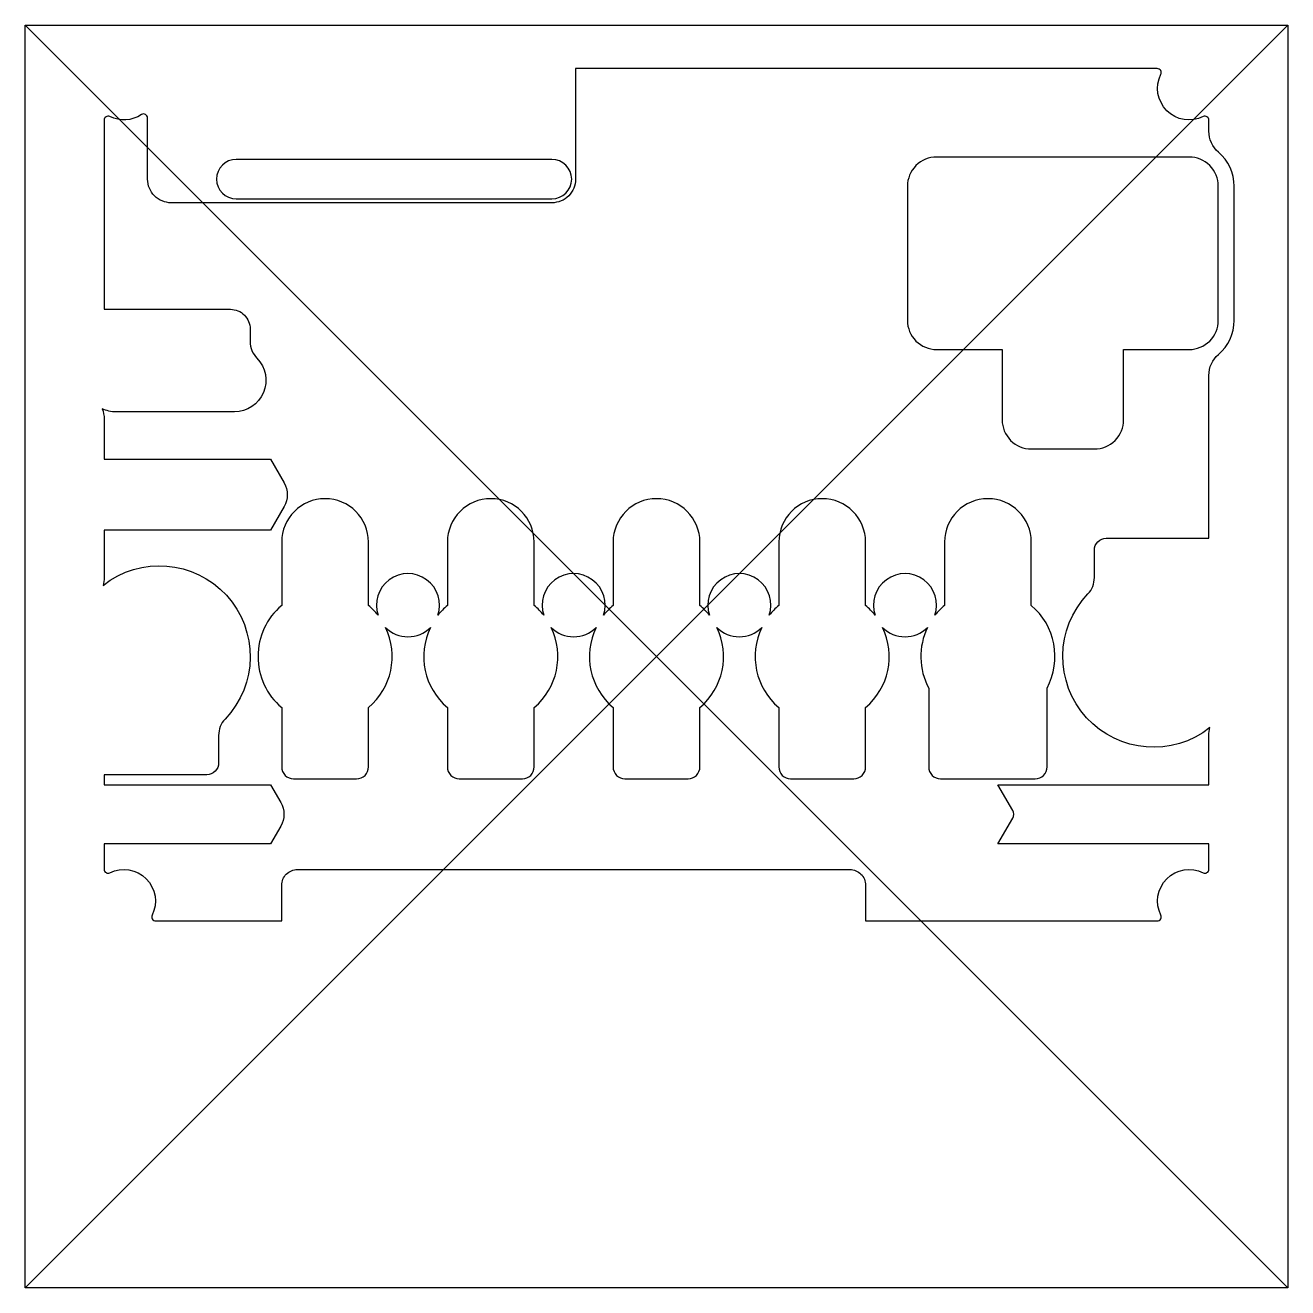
# Model space of a CAD drawing. Header units: millimetres. Extents: x -80 to 80, y -101 to 59.
import ezdxf

# ---------------------------------------------------------------- set-up
doc = ezdxf.new("R2010")
doc.units = ezdxf.units.MM
doc.layers.get('0').update_dxf_attribs({"linetype": 'CONTINUOUS'})

msp = doc.modelspace()

# ---------------------------------------------------------------- linework, layer by layer
for p, q in [((-80, 59.5), (80, -100.5)), ((80, 59.5), (-80, -100.5))]:
    msp.add_line(p, q)
msp.add_lwpolyline([(-80, 59.5), (80, 59.5), (80, -100.5), (-80, -100.5)], close=True)
for points in [[(-64.5, 47.76, 0.599371), (-65.28, 48.17, -0.268589), (-69.28, 47.92, 0.556523), (-70, 47.47), (-70, 23.5), (-54, 23.5, -0.414214), (-51.5, 21), (-51.5, 19.4, 0.196262), (-50.64, 17.3, -0.664495), (-53.5, 10.5), (-68.5, 10.5, -0.113798), (-70.25, 10.9, -0.095646), (-70, 9.6), (-70, 4.5), (-48.92, 4.5), (-47.19, 1.5, -0.267949), (-47.19, -1.5), (-48.92, -4.5), (-70, -4.5), (-70, -10.5, -0.071554), (-70.14, -11.49, -0.932471), (-54.67, -28.43, 0.192582), (-55.5, -30.5), (-55.5, -33.99, -0.414214), (-57, -35.49), (-70, -35.49), (-70, -36.75), (-48.92, -36.75), (-47.62, -39, -0.267949), (-47.62, -42), (-48.92, -44.25), (-70, -44.25), (-70, -47.47, 0.556523), (-69.28, -47.92, -0.718411), (-63.92, -53.28, 0.556523), (-63.47, -54), (-47.5, -54), (-47.5, -49.5, -0.414214), (-45.5, -47.5), (24.5, -47.5, -0.414214), (26.5, -49.5), (26.5, -54), (63.47, -54, 0.556523), (63.92, -53.28, -0.718411), (69.28, -47.92, 0.556523), (70, -47.47), (70, -44.25), (43.27, -44.25), (45.14, -41, 0.267949), (45.14, -40), (43.27, -36.75), (70, -36.75), (70, -30.5, -0.071554), (70.14, -29.51, -0.932471), (54.67, -12.57, 0.192582), (55.5, -10.5), (55.5, -7.01, -0.414214), (57, -5.51), (70, -5.51), (70, 15.13, -0.218466), (71.22, 17.78, 0.218466), (73.2, 22.1), (73.2, 39.1, 0.218466), (71.22, 43.42, -0.218466), (70, 46.07), (70, 47.47, 0.556523), (69.28, 47.92, -0.718411), (63.92, 53.28, 0.556523), (63.47, 54), (-10.25, 54), (-10.25, 40, -0.414214), (-13.25, 37), (-61.5, 37, -0.414214), (-64.5, 40)], [(-53.25, 42.5, 1), (-53.25, 37.5), (-13.25, 37.5, 1), (-13.25, 42.5)], [(35.5, 42.8, 0.414214), (31.8, 39.1), (31.8, 22.1, 0.414214), (35.5, 18.4), (43.8, 18.4), (43.8, 9.5, 0.414214), (47.5, 5.8), (55.5, 5.8, 0.414214), (59.2, 9.5), (59.2, 18.4), (67.5, 18.4, 0.414214), (71.2, 22.1), (71.2, 39.1, 0.414214), (67.5, 42.8)], [(-36.5, -6, 1), (-47.5, -6), (-47.5, -14.02, 0.46291), (-47.5, -26.98), (-47.5, -34.5, 0.414214), (-46, -36), (-38, -36, 0.414214), (-36.5, -34.5), (-36.5, -26.98, 0.341158), (-34.34, -16.82, 0.416394), (-28.66, -16.82, 0.341158), (-26.5, -26.98), (-26.5, -34.5, 0.414214), (-25, -36), (-17, -36, 0.414214), (-15.5, -34.5), (-15.5, -26.98, 0.341158), (-13.34, -16.82, 0.416394), (-7.66, -16.82, 0.341158), (-5.5, -26.98), (-5.5, -34.5, 0.414214), (-4, -36), (4, -36, 0.414214), (5.5, -34.5), (5.5, -26.98, 0.341158), (7.66, -16.82, 0.416394), (13.34, -16.82, 0.341158), (15.5, -26.98), (15.5, -34.5, 0.414214), (17, -36), (25, -36, 0.414214), (26.5, -34.5), (26.5, -26.98, 0.341158), (28.66, -16.82, 0.416394), (34.34, -16.82, 0.238891), (34.5, -24.5), (34.5, -34.5, 0.414214), (36, -36), (48, -36, 0.414214), (49.5, -34.5), (49.5, -24.5, 0.352903), (47.5, -14.02), (47.5, -6, 1), (36.5, -6), (36.5, -14.02, 0.051668), (35.29, -15.28, 1.395036), (27.71, -15.28, 0.051668), (26.5, -14.02), (26.5, -6, 1), (15.5, -6), (15.5, -14.02, 0.051668), (14.29, -15.28, 1.395036), (6.71, -15.28, 0.051668), (5.5, -14.02), (5.5, -6, 1), (-5.5, -6), (-5.5, -14.02, 0.051668), (-6.71, -15.28, 1.395036), (-14.29, -15.28, 0.051668), (-15.5, -14.02), (-15.5, -6, 1), (-26.5, -6), (-26.5, -14.02, 0.051668), (-27.71, -15.28, 1.395036), (-35.29, -15.28, 0.051668), (-36.5, -14.02)]]:
    msp.add_lwpolyline(points, format="xyb", close=True)

doc.saveas('drawing.dxf')
